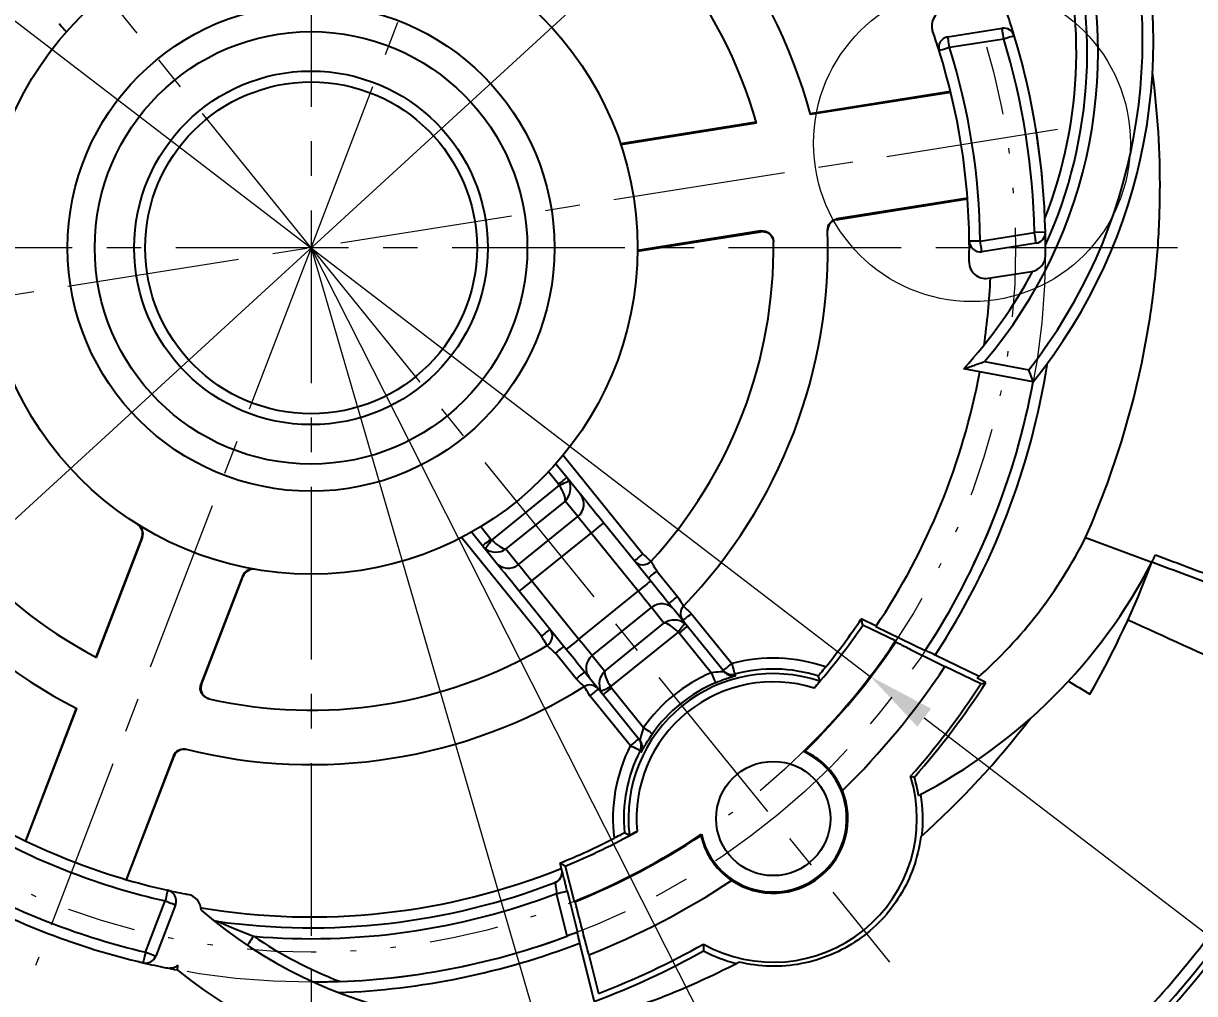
# Model space of a CAD drawing. Header units: millimetres. Extents: x 2517 to 6633, y 792 to 3241.
# Drawn here: x 2731.32 to 2752.84, y 961.41 to 979.24 of the extents above; entities that cross this region are included whole.
import ezdxf

# ---------------------------------------------------------------- set-up
doc = ezdxf.new("R2010")
doc.units = ezdxf.units.MM
doc.linetypes.add('CENTER', pattern=[50.8, 31.75, -6.35, 6.35, -6.35])
doc.linetypes.add('DIVIDE', pattern=[31.75, 12.7, -6.35, 0, -6.35, 0, -6.35])
for name, color, linetype, lineweight in [('中心线', 1, 'CENTER', 9), ('双点划线', 5, 'DIVIDE', 9), ('实线', 7, 'Continuous', 25), ('尺寸标注', 2, 'Continuous', 9)]:
    doc.layers.add(name, color=color, linetype=linetype, lineweight=lineweight)
doc.styles.add('st', font='txt.shx')
doc.dimstyles.new('2st', dxfattribs={"dimscale": 0.5, "dimtxt": 2.5, "dimasz": 2.5, "dimexe": 1.25, "dimexo": 0, "dimtad": 1, "dimtoh": 1, "dimdec": 1, "dimlfac": 0.5, "dimdsep": 46, "dimtxsty": 'st', "dimcen": 0, "dimclrd": 256, "dimclre": 256, "dimclrt": 3, "dimadec": 0, "dimazin": 2, "dimtfac": 1, "dimtdec": 1, "dimtofl": 0, "dimtmove": 0, "dimatfit": 1, "dimfxl": 1, "dimlwd": -1, "dimlwe": -1, "dimarcsym": 0})
doc.dimstyles.new('st', dxfattribs={"dimscale": 0.5, "dimtxt": 2.5, "dimasz": 2.5, "dimexe": 1.25, "dimexo": 0, "dimtad": 1, "dimtoh": 1, "dimdsep": 46, "dimtxsty": 'st', "dimcen": 0, "dimclrd": 256, "dimclre": 256, "dimclrt": 3, "dimadec": 3, "dimazin": 2, "dimtfac": 1, "dimtmove": 0, "dimatfit": 1, "dimfxl": 1, "dimlwd": -1, "dimlwe": -1, "dimarcsym": 0})

# ---------------------------------------------------------------- blocks, each defined once
blk = doc.blocks.new('*D467')
at = {"layer": 'Defpoints', "color": 0, "ltscale": 0.1, "transparency": 16777216}
for p in [(2736.604, 1001.207), (2742.776, 999.872), (2745.695, 998.8), (2736.604, 975.118), (2736.604, 947.894)]:
    blk.add_point(p, dxfattribs=at)
at = {"layer": '尺寸标注', "ltscale": 0.1, "transparency": 16777216}
blk.add_line((2745.695, 998.8), (2745.971, 999.518), dxfattribs=at)
blk.add_arc((2736.604, 975.118), 25.512, 71.8076, 87.1924, dxfattribs=at)
for points in [[(2737.849, 1000.391), (2737.859, 1000.807), (2736.604, 1000.629)], [(2744.639, 999.55), (2744.5, 999.158), (2745.747, 998.935)]]:
    blk.add_solid(points, dxfattribs=at)
at = {"layer": '尺寸标注', "color": 3, "ltscale": 0.1, "transparency": 16777216, "insert": (2741.139, 1001.175), "char_height": 1.25, "attachment_point": 5, "rotation": 350.1286, "style": 'st'}
blk.add_mtext('21°', dxfattribs=at)
blk = doc.blocks.new('*D490')
at = {"layer": 'Defpoints', "color": 0, "ltscale": 0.1, "transparency": 16777216}
for p in [(2727.425, 1001.778), (2745.695, 998.8), (2728.234, 985.454), (2736.604, 975.118), (2736.604, 975.118)]:
    blk.add_point(p, dxfattribs=at)
at = {"layer": '中心线', "ltscale": 0.1, "transparency": 16777216}
for p, q in [((2745.695, 998.8), (2746.933, 1002.024)), ((2728.234, 985.454), (2718.467, 997.516))]:
    blk.add_line(p, q, dxfattribs=at)
blk.add_arc((2736.604, 975.118), 28.196, 71.5403, 126.4597, dxfattribs=at)
for points in [[(2745.603, 1002.059), (2745.462, 1001.667), (2746.709, 1001.441)], [(2719.976, 997.63), (2719.721, 997.96), (2718.86, 997.03)]]:
    blk.add_solid(points, dxfattribs=at)
at = {"layer": '中心线', "color": 3, "ltscale": 0.1, "transparency": 16777216, "insert": (2733.205, 1004.052), "char_height": 1.25, "attachment_point": 5, "rotation": 6.7014, "style": 'st'}
blk.add_mtext('60°', dxfattribs=at)
blk = doc.blocks.new('*D494')
at = {"layer": 'Defpoints', "color": 0, "ltscale": 0.1, "transparency": 16777216}
for p in [(2746.556, 984.24), (2726.653, 965.995)]:
    blk.add_point(p, dxfattribs=at)
at = {"layer": '尺寸标注', "ltscale": 0.1, "transparency": 16777216}
for p, q in [((2747.477, 985.084), (2755.873, 992.78)), ((2755.873, 992.78), (2759.519, 992.78)), ((2726.653, 965.995), (2746.556, 984.24)), ((2725.731, 965.151), (2724.81, 964.306))]:
    blk.add_line(p, q, dxfattribs=at)
for points in [[(2747.337, 985.238), (2747.618, 984.931), (2746.556, 984.24)], [(2725.591, 965.304), (2725.872, 964.997), (2726.653, 965.995)]]:
    blk.add_solid(points, dxfattribs=at)
at = {"layer": '尺寸标注', "color": 3, "ltscale": 0.1, "transparency": 16777216, "insert": (2757.852, 993.718), "char_height": 1.25, "attachment_point": 5, "style": 'st'}
blk.add_mtext('∅27', dxfattribs=at)
blk = doc.blocks.new('*D503')
at = {"layer": 'Defpoints', "color": 0, "ltscale": 0.1, "transparency": 16777216}
for p in [(2736.604, 975.118), (2747.28, 954.07)]:
    blk.add_point(p, dxfattribs=at)
at = {"layer": '尺寸标注', "ltscale": 0.1, "transparency": 16777216}
for p, q in [((2736.604, 975.118), (2747.28, 954.07)), ((2747.846, 952.955), (2749.472, 949.749)), ((2749.472, 949.749), (2754.785, 949.749))]:
    blk.add_line(p, q, dxfattribs=at)
blk.add_solid([(2748.031, 953.05), (2747.66, 952.861), (2747.28, 954.07)], dxfattribs=at)
at = {"layer": '尺寸标注', "color": 3, "ltscale": 0.1, "transparency": 16777216, "insert": (2752.285, 950.686), "char_height": 1.25, "attachment_point": 5, "style": 'st'}
blk.add_mtext('R23.6', dxfattribs=at)
blk = doc.blocks.new('*D504')
at = {"layer": 'Defpoints', "color": 0, "ltscale": 0.1, "transparency": 16777216}
for p in [(2736.604, 975.118), (2742.946, 953.321)]:
    blk.add_point(p, dxfattribs=at)
at = {"layer": '尺寸标注', "ltscale": 0.1, "transparency": 16777216}
for p, q in [((2736.604, 975.118), (2742.946, 953.321)), ((2743.295, 952.121), (2745.064, 946.041)), ((2745.064, 946.041), (2750.377, 946.041))]:
    blk.add_line(p, q, dxfattribs=at)
blk.add_solid([(2743.495, 952.179), (2743.095, 952.063), (2742.946, 953.321)], dxfattribs=at)
at = {"layer": '尺寸标注', "color": 3, "ltscale": 0.1, "transparency": 16777216, "insert": (2747.877, 946.979), "char_height": 1.25, "attachment_point": 5, "style": 'st'}
blk.add_mtext('R22.7', dxfattribs=at)
blk = doc.blocks.new('*D507')
at = {"layer": 'Defpoints', "color": 0, "ltscale": 0.1, "transparency": 16777216}
for p in [(2726.326, 982.995), (2746.883, 967.24)]:
    blk.add_point(p, dxfattribs=at)
at = {"layer": '尺寸标注', "ltscale": 0.1, "transparency": 16777216}
for p, q in [((2725.333, 983.755), (2724.341, 984.515)), ((2726.326, 982.995), (2746.883, 967.24)), ((2747.875, 966.48), (2757.209, 959.327)), ((2757.209, 959.327), (2764.526, 959.327))]:
    blk.add_line(p, q, dxfattribs=at)
for points in [[(2725.46, 983.92), (2725.207, 983.59), (2726.326, 982.995)], [(2748.002, 966.646), (2747.749, 966.315), (2746.883, 967.24)]]:
    blk.add_solid(points, dxfattribs=at)
at = {"layer": '尺寸标注', "color": 3, "ltscale": 0.1, "transparency": 16777216, "insert": (2761.024, 960.675), "char_height": 1.25, "attachment_point": 5, "style": 'st'}
blk.add_mtext('%%c26{}{\\H0.71x;\\C3;\\S+0.03^  0;}', dxfattribs=at)

msp = doc.modelspace()

# ---------------------------------------------------------------- linework, layer by layer
at = {"layer": '中心线', "ltscale": 0.1}
for p, q in [((2736.6044, 1001.2065), (2736.6044, 947.8935)), ((2736.6044, 975.1175), (2745.695, 998.7996)), ((2736.6044, 975.1175), (2728.2344, 985.4536)), ((2750.3236, 977.2904), (2719.1662, 972.3556)), ((2762.6934, 975.1175), (2704.2902, 975.1175)), ((2736.6044, 975.1175), (2731.5391, 961.922)), ((2736.6044, 975.1175), (2747.2358, 961.9888))]:
    msp.add_line(p, q, dxfattribs=at)
msp.add_circle((2736.6044, 975.1175), 13.5, dxfattribs=at)
at = {"layer": '双点划线', "ltscale": 0.1}
msp.add_circle((2736.6044, 975.1175), 12.95, dxfattribs=at)
at = {"layer": '实线'}
for p, q in [((2748.3093, 978.9963), (2749.3069, 979.1543)), ((2749.3382, 978.9568), (2748.3406, 978.7988)), ((2748.3581, 977.9916), (2745.7788, 977.5831)), ((2748.3622, 977.9746), (2745.7834, 977.5661)), ((2744.785, 977.4257), (2742.2912, 977.0307)), ((2744.7897, 977.4088), (2742.2968, 977.0139)), ((2748.6699, 976.0303), (2746.2673, 975.6497)), ((2746.2903, 975.6392), (2748.6709, 976.0162)), ((2744.8723, 975.4288), (2742.6042, 975.0695)), ((2742.604, 975.0553), (2744.8725, 975.4146)), ((2748.9037, 975.2431), (2748.7037, 975.2411)), ((2748.9037, 975.2431), (2749.9013, 975.4011)), ((2750.1013, 975.4054), (2749.9013, 975.4011)), ((2749.9326, 975.2036), (2748.935, 975.0456)), ((2749.0485, 974.5573), (2749.8506, 974.6844)), ((2749.8783, 972.6573), (2748.6001, 972.8943)), ((2748.9838, 973.0266), (2749.7966, 972.8759)), ((2741.1046, 971.1492), (2741.309, 970.8969)), ((2741.2366, 971.304), (2742.7054, 969.4902)), ((2741.1535, 970.771), (2740.9683, 970.9997)), ((2739.9281, 969.7465), (2741.1669, 970.7497)), ((2741.309, 970.8969), (2741.5559, 970.5919)), ((2741.2747, 970.4625), (2740.1867, 969.5814)), ((2741.5059, 970.1769), (2741.2747, 970.4625)), ((2740.4179, 969.2958), (2741.5059, 970.1769)), ((2741.9833, 970.0641), (2742.8489, 968.9952)), ((2739.7547, 969.6382), (2739.5503, 969.8906)), ((2739.7249, 969.9928), (2739.9101, 969.7641)), ((2740.6622, 968.9943), (2741.7502, 969.8753)), ((2742.6157, 968.8065), (2741.7502, 969.8753)), ((2733.4939, 969.7953), (2732.6489, 967.594)), ((2732.6583, 967.589), (2733.503, 969.7896)), ((2740.8403, 967.9798), (2739.3714, 969.7937)), ((2740.0016, 969.3332), (2739.7547, 969.6382)), ((2750.8418, 969.7944), (2752.0595, 969.3391)), ((2740.1867, 969.5814), (2740.4179, 969.2958)), ((2735.344, 969.0829), (2734.5809, 967.095)), ((2734.5914, 967.0926), (2735.3546, 969.081)), ((2740.6622, 968.9943), (2741.5277, 967.9254)), ((2742.9597, 969.1762), (2743.3407, 968.7057)), ((2741.2946, 967.7366), (2740.429, 968.8055)), ((2741.5277, 967.9254), (2742.6157, 968.8065)), ((2741.7719, 967.6238), (2742.8599, 968.5049)), ((2743.0912, 968.2193), (2742.8599, 968.5049)), ((2743.2762, 968.4675), (2743.5232, 968.1625)), ((2743.5945, 968.3923), (2744.338, 967.4741)), ((2742.0032, 967.3383), (2743.0912, 968.2193)), ((2743.5232, 968.1625), (2744.2042, 967.3215)), ((2746.7483, 968.1838), (2746.7186, 968.2954)), ((2746.9908, 968.1626), (2746.7186, 968.2954)), ((2747.3501, 967.8903), (2746.7483, 968.1838)), ((2746.9859, 968.1553), (2747.8926, 967.7131)), ((2743.3497, 968.0542), (2742.1109, 967.051)), ((2743.959, 967.3066), (2743.3678, 968.0366)), ((2747.3546, 967.8735), (2747.3501, 967.8903)), ((2741.4755, 967.1953), (2741.0945, 967.6658)), ((2741.7719, 967.6238), (2742.0032, 967.3383)), ((2748.8837, 967.2394), (2748.0786, 967.6321)), ((2748.9161, 967.1022), (2748.2567, 967.4239)), ((2741.9689, 966.9039), (2741.7219, 967.2088)), ((2742.1243, 967.0297), (2742.7155, 966.2997)), ((2749.0074, 967.1276), (2748.8463, 967.2062)), ((2742.4729, 965.9637), (2741.7293, 966.8819)), ((2742.65, 966.0628), (2741.9689, 966.9039)), ((2732.2883, 966.6546), (2731.3525, 964.2167)), ((2731.362, 964.2121), (2732.2978, 966.6498)), ((2734.0748, 965.7764), (2733.203, 963.5054)), ((2733.2132, 963.5024), (2734.0851, 965.7738)), ((2745.6789, 965.8603), (2745.656, 965.8563)), ((2743.7726, 964.3166), (2743.7812, 964.3382)), ((2741.1746, 963.8059), (2741.199, 963.7079)), ((2741.2775, 963.7536), (2741.1746, 963.8059)), ((2741.2053, 963.6825), (2741.2119, 963.685)), ((2741.2775, 963.7536), (2741.4395, 963.104)), ((2741.3134, 962.4655), (2741.1186, 963.2469)), ((2741.3127, 963.2953), (2741.5017, 962.5371)), ((2733.5624, 962.1701), (2733.9243, 963.1131)), ((2734.1111, 963.0414), (2733.7491, 962.0984)), ((2741.455, 963.0961), (2741.4395, 963.104)), ((2741.5406, 962.3377), (2741.8086, 961.2627)), ((2741.7073, 962.1202), (2741.8848, 961.4084)), ((2734.1442, 961.8436), (2734.1599, 961.9283))]:
    msp.add_line(p, q, dxfattribs=at)
at = {"layer": '实线', "flags": 128}
for points in [[(2749.3382, 978.9568), (2749.3321, 978.9953), (2749.3262, 979.0324), (2749.3208, 979.0666), (2749.3161, 979.0965), (2749.3122, 979.1211), (2749.3093, 979.1393), (2749.3075, 979.1505), (2749.3069, 979.1543)], [(2748.3406, 978.7988), (2748.3345, 978.8373), (2748.3286, 978.8744), (2748.3232, 978.9085), (2748.3184, 978.9385), (2748.3145, 978.963), (2748.3117, 978.9813), (2748.3099, 978.9925), (2748.3093, 978.9963)], [(2749.5297, 979.0145), (2749.526, 979.0134), (2749.5151, 979.0101), (2749.4974, 979.0048), (2749.4736, 978.9976), (2749.4446, 978.9889), (2749.4115, 978.9789), (2749.3755, 978.9681), (2749.3382, 978.9568)], [(2748.3406, 978.7988), (2748.3033, 978.7871), (2748.2675, 978.7759), (2748.2345, 978.7655), (2748.2056, 978.7565), (2748.1819, 978.749), (2748.1643, 978.7435), (2748.1534, 978.7401), (2748.1497, 978.7389)], [(2748.935, 975.0456), (2748.9344, 975.0494), (2748.9326, 975.0606), (2748.9297, 975.0789), (2748.9259, 975.1034), (2748.9211, 975.1334), (2748.9157, 975.1675), (2748.9098, 975.2046), (2748.9037, 975.2431)], [(2749.9326, 975.2036), (2749.932, 975.2074), (2749.9302, 975.2186), (2749.9274, 975.2369), (2749.9235, 975.2614), (2749.9187, 975.2914), (2749.9133, 975.3255), (2749.9074, 975.3626), (2749.9013, 975.4011)], [(2741.1535, 970.771), (2741.1838, 970.7956), (2741.213, 970.8192), (2741.2399, 970.8409), (2741.2634, 970.86), (2741.2828, 970.8757), (2741.2971, 970.8873), (2741.306, 970.8944), (2741.309, 970.8969)], [(2741.1669, 970.7497), (2741.2009, 970.7658), (2741.2336, 970.7813), (2741.264, 970.7957), (2741.2909, 970.8085), (2741.3134, 970.8191), (2741.3307, 970.8273), (2741.3421, 970.8328), (2741.3473, 970.8352)], [(2741.5559, 970.5919), (2741.5794, 970.5629), (2741.614, 970.5202), (2741.6586, 970.4651), (2741.7122, 970.3989), (2741.7732, 970.3236), (2741.8399, 970.2411), (2741.9106, 970.1539), (2741.9833, 970.0641)], [(2741.7502, 969.8753), (2741.7086, 969.9266), (2741.6682, 969.9765), (2741.6301, 970.0236), (2741.5952, 970.0666), (2741.5646, 970.1044), (2741.5391, 970.1359), (2741.5194, 970.1603), (2741.5059, 970.1769)], [(2741.9833, 970.0641), (2741.9788, 970.0605), (2741.9656, 970.0497), (2741.944, 970.0323), (2741.915, 970.0088), (2741.8797, 969.9802), (2741.8394, 969.9476), (2741.7956, 969.9122), (2741.7502, 969.8753)], [(2739.7547, 969.6382), (2739.7577, 969.6406), (2739.7665, 969.6478), (2739.7809, 969.6594), (2739.8002, 969.6751), (2739.8237, 969.6942), (2739.8506, 969.7159), (2739.8798, 969.7395), (2739.9101, 969.7641)], [(2739.9281, 969.7465), (2739.9053, 969.7167), (2739.8834, 969.6879), (2739.863, 969.6612), (2739.8449, 969.6375), (2739.8298, 969.6177), (2739.8182, 969.6025), (2739.8105, 969.5924), (2739.807, 969.5879)], [(2742.55, 969.3643), (2742.553, 969.3667), (2742.5618, 969.3739), (2742.5762, 969.3855), (2742.5955, 969.4012), (2742.6191, 969.4202), (2742.6459, 969.442), (2742.6751, 969.4656), (2742.7054, 969.4902)], [(2742.7054, 969.4902), (2742.7341, 969.4637), (2742.7617, 969.4383), (2742.7871, 969.4148), (2742.8094, 969.3943), (2742.8277, 969.3774), (2742.8412, 969.3649), (2742.8496, 969.3572), (2742.8524, 969.3546)], [(2740.429, 968.8055), (2740.3563, 968.8952), (2740.2857, 968.9825), (2740.2189, 969.0649), (2740.1579, 969.1403), (2740.1043, 969.2064), (2740.0597, 969.2616), (2740.0251, 969.3042), (2740.0016, 969.3332)], [(2740.4179, 969.2958), (2740.4314, 969.2793), (2740.4511, 969.2549), (2740.4766, 969.2234), (2740.5072, 969.1856), (2740.5421, 969.1425), (2740.5802, 969.0954), (2740.6206, 969.0456), (2740.6622, 968.9943)], [(2740.6622, 968.9943), (2740.6167, 968.9574), (2740.5729, 968.922), (2740.5326, 968.8894), (2740.4973, 968.8608), (2740.4683, 968.8373), (2740.4468, 968.8198), (2740.4335, 968.8091), (2740.429, 968.8055)], [(2742.8489, 968.9952), (2742.8444, 968.9916), (2742.8311, 968.9809), (2742.8096, 968.9634), (2742.7806, 968.9399), (2742.7452, 968.9113), (2742.7049, 968.8787), (2742.6612, 968.8433), (2742.6157, 968.8065)], [(2742.8043, 969.0503), (2742.8073, 969.0527), (2742.8161, 969.0599), (2742.8305, 969.0715), (2742.8498, 969.0872), (2742.8733, 969.1062), (2742.9002, 969.128), (2742.9294, 969.1516), (2742.9597, 969.1762)], [(2742.8489, 968.9952), (2742.9215, 968.9055), (2742.9922, 968.8182), (2743.059, 968.7358), (2743.12, 968.6605), (2743.1735, 968.5943), (2743.2182, 968.5391), (2743.2527, 968.4965), (2743.2762, 968.4675)], [(2742.8599, 968.5049), (2742.8465, 968.5214), (2742.8268, 968.5458), (2742.8012, 968.5773), (2742.7706, 968.6151), (2742.7358, 968.6582), (2742.6976, 968.7053), (2742.6572, 968.7552), (2742.6157, 968.8065)], [(2743.1853, 968.5798), (2743.1883, 968.5822), (2743.1971, 968.5894), (2743.2115, 968.601), (2743.2308, 968.6167), (2743.2543, 968.6357), (2743.2812, 968.6575), (2743.3104, 968.6811), (2743.3407, 968.7057)], [(2743.439, 968.2664), (2743.442, 968.2689), (2743.4509, 968.276), (2743.4652, 968.2877), (2743.4846, 968.3033), (2743.5081, 968.3224), (2743.535, 968.3441), (2743.5641, 968.3678), (2743.5945, 968.3923)], [(2743.4503, 968.531), (2743.4531, 968.5283), (2743.4613, 968.5204), (2743.4746, 968.5076), (2743.4925, 968.4904), (2743.5144, 968.4693), (2743.5393, 968.4454), (2743.5663, 968.4194), (2743.5945, 968.3923)], [(2740.9957, 968.1057), (2740.9927, 968.1032), (2740.9839, 968.0961), (2740.9695, 968.0845), (2740.9502, 968.0688), (2740.9266, 968.0497), (2740.8998, 968.028), (2740.8706, 968.0044), (2740.8403, 967.9798)], [(2743.3497, 968.0542), (2743.3725, 968.084), (2743.3945, 968.1128), (2743.4149, 968.1396), (2743.433, 968.1632), (2743.4481, 968.183), (2743.4597, 968.1982), (2743.4674, 968.2083), (2743.4709, 968.2129)], [(2743.5232, 968.1625), (2743.5202, 968.1601), (2743.5114, 968.1529), (2743.497, 968.1413), (2743.4777, 968.1256), (2743.4541, 968.1066), (2743.4272, 968.0848), (2743.3981, 968.0612), (2743.3678, 968.0366)], [(2740.9423, 967.8078), (2740.9404, 967.8111), (2740.9346, 967.8209), (2740.9251, 967.8368), (2740.9124, 967.8582), (2740.897, 967.8842), (2740.8793, 967.914), (2740.8602, 967.9462), (2740.8403, 967.9798)], [(2741.5277, 967.9254), (2741.4822, 967.8886), (2741.4385, 967.8532), (2741.3982, 967.8205), (2741.3628, 967.7919), (2741.3339, 967.7684), (2741.3123, 967.751), (2741.299, 967.7402), (2741.2946, 967.7366)], [(2741.5277, 967.9254), (2741.5692, 967.8741), (2741.6096, 967.8242), (2741.6478, 967.7771), (2741.6826, 967.7341), (2741.7132, 967.6963), (2741.7388, 967.6648), (2741.7585, 967.6404), (2741.7719, 967.6238)], [(2741.25, 967.7917), (2741.247, 967.7892), (2741.2381, 967.7821), (2741.2238, 967.7705), (2741.2045, 967.7548), (2741.1809, 967.7357), (2741.154, 967.714), (2741.1249, 967.6904), (2741.0945, 967.6658)], [(2741.7219, 967.2088), (2741.6985, 967.2378), (2741.6639, 967.2805), (2741.6192, 967.3357), (2741.5657, 967.4018), (2741.5047, 967.4771), (2741.4379, 967.5596), (2741.3672, 967.6469), (2741.2946, 967.7366)], [(2744.1826, 967.3482), (2744.1856, 967.3507), (2744.1944, 967.3578), (2744.2088, 967.3694), (2744.2281, 967.3851), (2744.2517, 967.4042), (2744.2785, 967.4259), (2744.3077, 967.4495), (2744.338, 967.4741)], [(2744.338, 967.4741), (2744.348, 967.4366), (2744.3577, 967.4006), (2744.3666, 967.3673), (2744.3744, 967.3381), (2744.3808, 967.314), (2744.3856, 967.2961), (2744.3886, 967.2849), (2744.3897, 967.2809)], [(2741.631, 967.3212), (2741.628, 967.3188), (2741.6191, 967.3116), (2741.6048, 967.3), (2741.5855, 967.2843), (2741.5619, 967.2652), (2741.535, 967.2435), (2741.5059, 967.2199), (2741.4755, 967.1953)], [(2743.959, 967.3066), (2743.9742, 967.2709), (2743.9888, 967.2365), (2744.0023, 967.2049), (2744.0141, 967.177), (2744.0239, 967.1541), (2744.0311, 967.137), (2744.0357, 967.1264), (2744.0373, 967.1226)], [(2744.3897, 967.2809), (2744.392, 967.2779), (2744.4012, 967.2659), (2744.4105, 967.2539)], [(2745.9557, 967.149), (2745.9412, 967.201), (2745.9281, 967.2467)], [(2741.7293, 966.8819), (2741.7087, 966.9151), (2741.6889, 966.9469), (2741.6706, 966.9763), (2741.6546, 967.002), (2741.6414, 967.0231), (2741.6317, 967.0388), (2741.6257, 967.0485), (2741.6236, 967.0517)], [(2741.9305, 966.9655), (2741.9357, 966.968), (2741.9472, 966.9734), (2741.9645, 966.9816), (2741.987, 966.9923), (2742.0139, 967.005), (2742.0442, 967.0194), (2742.077, 967.0349), (2742.1109, 967.051)], [(2742.1243, 967.0297), (2742.094, 967.0052), (2742.0649, 966.9816), (2742.038, 966.9598), (2742.0144, 966.9407), (2741.9951, 966.9251), (2741.9807, 966.9134), (2741.9719, 966.9063), (2741.9689, 966.9039)], [(2748.9161, 967.1022), (2748.9478, 967.111), (2749.0074, 967.1276)], [(2741.8847, 967.0078), (2741.8818, 967.0054), (2741.8729, 966.9982), (2741.8585, 966.9866), (2741.8392, 966.9709), (2741.8157, 966.9519), (2741.7888, 966.9301), (2741.7596, 966.9065), (2741.7293, 966.8819)], [(2742.7155, 966.2997), (2742.7473, 966.2774), (2742.7778, 966.2559), (2742.806, 966.2362), (2742.8308, 966.2188), (2742.8511, 966.2045), (2742.8664, 966.1938), (2742.8758, 966.1872), (2742.8792, 966.1848)], [(2742.6283, 966.0896), (2742.6253, 966.0872), (2742.6165, 966.08), (2742.6021, 966.0684), (2742.5828, 966.0527), (2742.5592, 966.0337), (2742.5323, 966.0119), (2742.5032, 965.9883), (2742.4729, 965.9637)], [(2742.6511, 965.873), (2742.6474, 965.8749), (2742.6371, 965.8801), (2742.6205, 965.8886), (2742.5983, 965.8998), (2742.5714, 965.9136), (2742.5407, 965.9292), (2742.5074, 965.9461), (2742.4729, 965.9637)], [(2742.6732, 965.8471), (2742.6707, 965.85), (2742.6609, 965.8615), (2742.6511, 965.873)], [(2747.6244, 965.4025), (2747.6488, 965.3972), (2747.6946, 965.3872)], [(2742.4545, 964.3138), (2742.4067, 964.3388), (2742.3647, 964.3611)], [(2733.9679, 963.3082), (2733.9671, 963.3045), (2733.9646, 963.2934), (2733.9606, 963.2754), (2733.9552, 963.2511), (2733.9486, 963.2215), (2733.941, 963.1877), (2733.9328, 963.1511), (2733.9243, 963.1131)], [(2741.1186, 963.2469), (2741.1563, 963.2563), (2741.1925, 963.2653), (2741.2259, 963.2737), (2741.2552, 963.281), (2741.2794, 963.287), (2741.2974, 963.2915), (2741.3086, 963.2943), (2741.3127, 963.2953)], [(2733.9243, 963.1131), (2733.9608, 963.0991), (2733.9958, 963.0856), (2734.0281, 963.0732), (2734.0564, 963.0624), (2734.0796, 963.0535), (2734.0968, 963.0468), (2734.1075, 963.0428), (2734.1111, 963.0414)], [(2735.5436, 962.4619), (2735.5219, 962.4294), (2735.5011, 962.3982), (2735.4819, 962.3695), (2735.4651, 962.3443), (2735.4513, 962.3236), (2735.4411, 962.3082), (2735.4347, 962.2987), (2735.4326, 962.2955)], [(2733.5624, 962.1701), (2733.5534, 962.1321), (2733.5449, 962.0956), (2733.537, 962.0619), (2733.53, 962.0324), (2733.5243, 962.0082), (2733.5201, 961.9902), (2733.5175, 961.9791), (2733.5166, 961.9754)], [(2733.5624, 962.1701), (2733.5988, 962.1561), (2733.6338, 962.1427), (2733.6661, 962.1303), (2733.6944, 962.1194), (2733.7176, 962.1105), (2733.7349, 962.1039), (2733.7455, 962.0998), (2733.7491, 962.0984)]]:
    msp.add_lwpolyline(points, dxfattribs=at)
at = {"layer": '实线'}
for centre, radius in [((2736.6044, 975.1175), 6), ((2736.6044, 975.1175), 4.475), ((2736.6044, 975.1175), 3.975), ((2736.6044, 975.1175), 3.25), ((2736.6044, 975.1175), 3.05), ((2745.1002, 964.6261), 1.05)]:
    msp.add_circle(centre, radius, dxfattribs=at)
for centre, radius, start, end in [((2736.6044, 975.1175), 21.1, 71.98834, 66.01166), ((2736.6044, 975.1175), 21, 71.98834, 66.01166), ((2736.6044, 975.1175), 9.5, 14.93648, 62.95767), ((2736.6044, 975.1175), 8.5, 15.63786, 62.24367), ((2742.0892, 978.9287), 10, 321.16078, 17.64538), ((2742.0892, 978.9287), 9.8, 321.85641, 17.5048), ((2742.2717, 978.7176), 8.8, 319.7059, 18.46147), ((2742.2717, 978.7176), 8.4, 338.62042, 18.28749), ((2742.2717, 978.7176), 8.6, 335.6115, 18.32049), ((2748.3132, 979.1995), 0.3, 99, 199.21948), ((2736.6044, 975.1175), 13.5, 16.77819, 18.59407), ((2736.6044, 975.1175), 12.1, 17.41497, 19.21948), ((2749.3382, 978.9568), 0.2, 16.77819, 99), ((2748.3406, 978.7988), 0.2, 99, 197.41497), ((2736.6044, 975.1175), 13.3, 1.22181, 16.77819), ((2736.6044, 975.1175), 13.5, 1.22181, 16.77819), ((2736.6044, 975.1175), 12.1, 0.58503, 17.41497), ((2736.6044, 975.1175), 12.3, 0.58503, 17.41497), ((2736.5731, 975.315), 9.7, 1.89397, 1.97731), ((2736.6044, 975.1175), 9.5, 316.10634, 1.97659), ((2736.5731, 975.315), 8.3, 0.68735, 0.78518), ((2736.6044, 975.1175), 8.5, 317.31286, 0.78433), ((2736.6044, 975.1175), 12.1, 358.78052, 0.58503), ((2748.9037, 975.2431), 0.2, 180.58503, 279), ((2749.9013, 975.4011), 0.2, 279, 1.22181), ((2736.6044, 975.1175), 13.5, 359.40593, 1.22181), ((2749.0016, 974.8536), 0.3, 178.78052, 279), ((2749.8037, 974.9807), 0.3, 279, 359.40593), ((2742.2717, 978.7176), 8.6, 317.37989, 332.05845), ((2736.6044, 975.1175), 12.5, 351.78509, 357.46304), ((2736.6044, 975.1175), 12.5, 326.15283, 349.5), ((2736.6044, 975.1175), 13.7, 326.88073, 351.09056), ((2736.6044, 975.1175), 13.5, 326.73737, 349.5), ((2736.6044, 975.1175), 9.5, 196.10634, 243.04235), ((2736.6044, 975.1175), 8.5, 197.31286, 242.33845), ((2741.3234, 970.4094), 0.2956, 308.14498, 38.11855), ((2733.3072, 969.867), 0.2, 338.99277, 57.86922), ((2733.3163, 969.8612), 0.2, 338.99292, 57.96893), ((2736.7911, 975.0459), 6.2, 237.87266, 237.97243), ((2743.1574, 973.6558), 8.6, 311.41393, 333.32049), ((2735.5307, 969.0112), 0.2, 80.03082, 159.00731), ((2740.2285, 969.5228), 0.2956, 219.88133, 309.85505), ((2742.7054, 969.4902), 0.2, 219, 317.31286), ((2743.1777, 973.9341), 10, 297.33977, 332.64538), ((2736.6044, 975.1175), 16.5, 330.19016, 339.5), ((2736.4177, 975.1892), 6.2, 260.02757, 260.12734), ((2743.0494, 968.2779), 0.2956, 39.88157, 129.85494), ((2743.5945, 968.3923), 0.2, 136.10634, 219), ((2740.8403, 967.9798), 0.2, 300.68714, 39), ((2736.6044, 975.1175), 12.2873, 318.80875, 325.6461), ((2736.6044, 975.1175), 12.2, 320.83497, 326), ((2736.6044, 975.1175), 12.95, 314.34441, 326.07644), ((2736.6044, 975.1175), 8.5, 257.21567, 300.68714), ((2736.6044, 975.1175), 12.9632, 314.42896, 326.02578), ((2741.9545, 967.3913), 0.2956, 128.14492, 218.11859), ((2745.1002, 964.6261), 2.9483, 70.93132, 104.98226), ((2745.1002, 964.6261), 2.664, 71.26858, 186.73142), ((2745.1002, 964.6261), 2.9134, 113.06197, 144.93803), ((2744.338, 967.4741), 0.2, 219.0009, 284.98462), ((2744.3597, 967.4474), 0.2, 219.00171, 241.39682), ((2744.3597, 967.4473), 0.2, 241.39819, 284.71036), ((2745.1002, 964.6261), 2.7483, 72.46781, 104.98226), ((2736.6044, 975.1175), 13.9631, 314.39068, 326.56438), ((2736.6044, 975.1175), 9.5, 256.02341, 301.89366), ((2734.7781, 967.0209), 0.2, 158.99776, 257.28332), ((2736.4177, 975.1892), 8.3, 257.21482, 257.28872), ((2741.7293, 966.8819), 0.2, 39, 121.89366), ((2745.1002, 964.6261), 2.514, 72.63017, 185.36983), ((2745.1002, 964.6261), 2.7134, 113.06197, 144.93803), ((2736.6044, 975.1175), 14.6909, 318.60122, 326.93467), ((2736.6044, 975.1175), 14.7537, 318.73692, 327.21071), ((2745.1002, 964.6261), 2.9483, 153.01774, 187.06868), ((2742.4729, 965.9637), 0.2, 333.01515, 38.99937), ((2742.4945, 965.937), 0.2, 358.95417, 39.00031), ((2736.4177, 975.1892), 9.7, 256.02269, 256.08574), ((2734.2718, 965.7022), 0.2, 76.08988, 159.00584), ((2745.1002, 964.6261), 2.7483, 153.01774, 185.53219), ((2742.4945, 965.937), 0.2, 333.29171, 358.95339), ((2745.1002, 964.6261), 1.35, 192.31351, 65.68649), ((2745.1002, 964.6261), 2.6409, 240.90239, 17.09761), ((2745.1002, 964.6261), 2.7037, 9.04435, 16.35), ((2745.1002, 964.6261), 1.3718, 236.01278, 21.98722), ((2745.1002, 964.6261), 2.75, 353.35713, 9.36528), ((2736.6044, 975.1175), 12.1, 240.58503, 257.41497), ((2736.6044, 975.1175), 12.3, 240.58503, 257.41497), ((2736.6044, 975.1175), 12.2, 292, 297.16503), ((2736.6044, 975.1175), 12.2873, 292.3539, 299.19125), ((2736.6044, 975.1175), 12.95, 291.92356, 303.65559), ((2736.6044, 975.1175), 12.9632, 291.97422, 303.57104), ((2736.6044, 975.1175), 12.3, 260.53172, 291.93454), ((2741.0178, 963.6366), 0.2, 329.57958, 14.00116), ((2736.6044, 975.1175), 13.3, 241.22181, 256.77819), ((2736.6044, 975.1175), 12.5, 262.04029, 291.02766), ((2741.0178, 963.6366), 0.2, 291.02772, 329.57996), ((2736.6044, 975.1175), 13.9631, 291.43562, 303.60932), ((2736.6044, 975.1175), 13.5, 241.22181, 256.77819), ((2733.9243, 963.1131), 0.2, 339, 77.41497), ((2736.6044, 975.1175), 12.1, 257.41497, 259.21948), ((2734.285, 962.9364), 0.3, 0.71421, 79.21948), ((2736.6044, 975.1175), 12.7, 265.20873, 290.82111), ((2740.2044, 969.4502), 8.6, 229.19934, 288.32049), ((2734.9011, 962.936), 0.2, 230.85016, 262.04029), ((2740.2044, 969.4502), 8.4, 236.29862, 248.62042), ((2736.6044, 975.1175), 13.7, 272.10878, 291.11927), ((2736.6044, 975.1175), 13.5, 272.28354, 290.41514), ((2736.6044, 975.1175), 14.6909, 291.06533, 299.39878), ((2757.4151, 962.3546), 13.5992, 180.15248, 180.6773), ((2733.5624, 962.1701), 0.2, 256.77819, 339), ((2736.6044, 975.1175), 14.8, 290.58769, 299.16511), ((2745.1002, 964.6261), 2.75, 242.18095, 255.66922), ((2736.6044, 975.1175), 13.5, 256.77819, 258.59407), ((2733.994, 962.1782), 0.3, 258.59407, 303.58116), ((2736.6044, 975.1175), 13.5, 258.59407, 259.5), ((2740.4156, 969.6327), 10, 231.16078, 287.64538)]:
    msp.add_arc(centre, radius, start, end, dxfattribs=at)
for centre, major_axis, ratio, start_param, end_param in [((2741.0758, 970.7081), (0.0649, -0.0801), 0.9701425, 1.3258177, 1.5707963), ((2741.0915, 970.6886), (-0.1677, 0.2501), 0.3210395, 3.4155244, 4.7413421), ((2741.0915, 970.6886), (0.0797, 0.2982), 0.9162457, 4.1243864, 5.450204), ((2741.0758, 970.7081), (0.2331, 0.1888), 0.9903538, 6.0382066, 6.2831853), ((2739.9878, 969.827), (0.2331, 0.1888), 0.9903538, 3.1415927, 3.3865713), ((2739.9878, 969.827), (-0.0649, 0.0801), 0.9701425, 1.5707963, 1.815775), ((2740.0035, 969.8076), (-0.2097, 0.216), 0.3210395, 1.5418432, 2.8676609), ((2740.0035, 969.8076), (0.3083, 0.0159), 0.9162457, 3.9745739, 5.3003916), ((2743.2743, 967.9931), (0.3083, 0.0159), 0.9162457, 0.8329813, 2.1587989), ((2743.2743, 967.9931), (-0.2097, 0.216), 0.3210395, 4.6834359, 6.0092535), ((2743.2901, 967.9737), (0.2331, 0.1888), 0.9903538, 0, 0.2449787), ((2743.2901, 967.9737), (0.0649, -0.0801), 0.9701425, 1.5707963, 1.815775), ((2742.1863, 967.1121), (0.0797, 0.2982), 0.9162457, 0.9827937, 2.3086114), ((2742.1863, 967.1121), (-0.1677, 0.2501), 0.3210395, 0.2739318, 1.5997494), ((2742.2021, 967.0927), (-0.0649, 0.0801), 0.9701425, 1.3258177, 1.5707963), ((2742.2021, 967.0927), (0.2331, 0.1888), 0.9903538, 2.896614, 3.1415927)]:
    msp.add_ellipse(centre, major_axis=major_axis, ratio=ratio, start_param=start_param, end_param=end_param, dxfattribs=at)
for points, knots in [([(2731.9765, 979.2434), (2732.01, 979.2021), (2732.043, 979.1619), (2732.0912, 979.1045), (2732.1058, 979.0878), (2732.1065, 979.0885)], [0, 0, 0, 0, 0.5, 0.5, 1, 1, 1, 1]), ([(2750.8418, 969.7944), (2751.418, 971.0947), (2751.8273, 972.4889), (2752.0935, 974.3035), (2752.1345, 974.671), (2752.1908, 975.4065), (2752.2061, 975.7746), (2752.2139, 976.878), (2752.1682, 977.6126), (2752.072, 978.3414)], [0, 0, 0, 0, 0.5, 0.5, 0.625, 0.625, 0.75, 0.75, 1, 1, 1, 1]), ([(2746.0987, 975.4452), (2746.097, 975.4938), (2746.1138, 975.5424), (2746.1748, 975.6164), (2746.2193, 975.6421), (2746.2673, 975.6497)], [0, 0, 0, 0, 0.5, 0.5, 1, 1, 1, 1]), ([(2744.8723, 975.4288), (2744.9293, 975.4378), (2744.989, 975.4208), (2745.076, 975.3474), (2745.1028, 975.2916), (2745.1036, 975.2339)], [0, 0, 0, 0, 0.5, 0.5, 1, 1, 1, 1]), ([(2746.2678, 975.6356), (2746.2088, 975.6264), (2746.1632, 975.5927), (2746.1091, 975.5182), (2746.0977, 975.476), (2746.0991, 975.4349)], [0, 0, 0, 0, 0.5, 0.5, 1, 1, 1, 1]), ([(2744.899, 975.417), (2744.9634, 975.4186), (2745.02, 975.3883), (2745.0877, 975.3128), (2745.1032, 975.2677), (2745.1037, 975.223)], [0, 0, 0, 0, 0.5, 0.5, 1, 1, 1, 1]), ([(2748.6001, 972.8943), (2748.6001, 972.8943), (2748.6261, 972.9029), (2748.6862, 972.9232), (2748.7215, 972.9351), (2748.8301, 972.9724), (2748.9067, 972.9991), (2748.9838, 973.0266)], [0, 0, 0, 0, 0.25, 0.25, 0.5, 0.5, 1, 1, 1, 1]), ([(2749.8783, 972.6573), (2749.8783, 972.6573), (2749.8678, 972.6857), (2749.8367, 972.7692), (2749.8165, 972.823), (2749.7966, 972.8759)], [0, 0, 0, 0, 0.5, 0.5, 1, 1, 1, 1]), ([(2752.1274, 969.473), (2752.5482, 969.3146), (2752.9689, 969.1563), (2753.3897, 968.998), (2754.3049, 968.6538), (2755.2202, 968.3098), (2756.1355, 967.9658)], [0, 0, 0, 0, 0.0013486886, 0.0013486886, 0.0013486886, 0.0042820691, 0.0042820691, 0.0042820691, 0.0042820691]), ([(2735.579, 969.2058), (2735.5226, 969.2156), (2735.4713, 969.2003), (2735.3962, 969.1521), (2735.3698, 969.1184), (2735.3546, 969.081)], [0, 0, 0, 0, 0.5, 0.5, 1, 1, 1, 1]), ([(2742.8524, 969.3546), (2742.8524, 969.3546), (2742.8645, 969.3341), (2742.9042, 969.2677), (2742.9317, 969.2222), (2742.9597, 969.1762)], [0, 0, 0, 0, 0.5, 0.5, 1, 1, 1, 1]), ([(2756.0862, 967.8336), (2755.1704, 968.176), (2754.2546, 968.5184), (2753.3387, 968.8608), (2752.9123, 969.0202), (2752.4859, 969.1797), (2752.0595, 969.3391)], [0, 0, 0, 0, 0.0029332693, 0.0029332693, 0.0029332693, 0.0042990612, 0.0042990612, 0.0042990612, 0.0042990612]), ([(2743.3407, 968.7057), (2743.369, 968.6601), (2743.397, 968.6154), (2743.4379, 968.5505), (2743.4503, 968.531), (2743.4503, 968.531)], [0, 0, 0, 0, 0.5, 0.5, 1, 1, 1, 1]), ([(2755.5307, 966.4923), (2754.9092, 966.7755), (2754.2877, 967.0588), (2753.6662, 967.342), (2752.9837, 967.653), (2752.3012, 967.9641), (2751.6187, 968.2751)], [0.0002009624, 0.0002009624, 0.0002009624, 0.0002009624, 0.0022498948, 0.0022498948, 0.0022498948, 0.0045000334, 0.0045000334, 0.0045000334, 0.0045000334]), ([(2741.0945, 967.6658), (2741.0554, 967.7028), (2741.0167, 967.7389), (2740.9598, 967.7917), (2740.9423, 967.8078), (2740.9423, 967.8078)], [0, 0, 0, 0, 0.5, 0.5, 1, 1, 1, 1]), ([(2747.3546, 967.8735), (2747.355, 967.872), (2747.3789, 967.8591), (2747.4702, 967.8122), (2747.5376, 967.7783), (2747.7873, 967.6538), (2748.0197, 967.5394), (2748.2567, 967.4239)], [0, 0, 0, 0, 0.25, 0.25, 0.5, 0.5, 1, 1, 1, 1]), ([(2748.0786, 967.6321), (2748.0309, 967.6553), (2747.9842, 967.6779), (2747.9168, 967.71), (2747.8967, 967.7194), (2747.8965, 967.719)], [0, 0, 0, 0, 0.5, 0.5, 1, 1, 1, 1]), ([(2744.2042, 967.3215), (2744.205, 967.3206), (2744.1688, 967.3222), (2744.075, 967.3201), (2744.0169, 967.316), (2743.959, 967.3066)], [0, 0, 0, 0, 0.5, 0.5, 1, 1, 1, 1]), ([(2744.3416, 967.2327), (2744.3609, 967.2385), (2744.4014, 967.2506), (2744.4073, 967.2528), (2744.4105, 967.2539)], [0, 0, 0, 0, 0.4767698, 1, 1, 1, 1]), ([(2746.0634, 967.4125), (2746.029, 967.3704), (2745.9952, 967.3292), (2745.944, 967.2669), (2745.9279, 967.2472), (2745.9281, 967.2467)], [0, 0, 0, 0, 0.5, 0.5, 1, 1, 1, 1]), ([(2734.7235, 966.8282), (2734.6672, 966.841), (2734.6181, 966.8789), (2734.5644, 966.9793), (2734.5602, 967.0411), (2734.5809, 967.095)], [0, 0, 0, 0, 0.5, 0.5, 1, 1, 1, 1]), ([(2741.6236, 967.0517), (2741.6236, 967.0517), (2741.6071, 967.068), (2741.5522, 967.1214), (2741.5142, 967.1582), (2741.4755, 967.1953)], [0, 0, 0, 0, 0.5, 0.5, 1, 1, 1, 1]), ([(2744.0373, 967.1226), (2744.0721, 967.1369), (2744.1483, 967.1683), (2744.2521, 967.2048), (2744.3208, 967.2265), (2744.3402, 967.2324), (2744.3416, 967.2327)], [0, 0, 0, 0, 0.2938925, 0.6440823, 0.9757203, 1, 1, 1, 1]), ([(2745.9557, 967.149), (2745.9557, 967.1488), (2745.954, 967.1465), (2745.9506, 967.1423), (2745.9472, 967.1382), (2745.9421, 967.132), (2745.9357, 967.1244), (2745.9292, 967.1166), (2745.9212, 967.1071), (2745.9123, 967.0968), (2745.9029, 967.0857), (2745.8923, 967.0734), (2745.8814, 967.0607), (2745.8715, 967.0492), (2745.8611, 967.0373), (2745.8507, 967.0254)], [0, 0, 0, 0, 0.00004759373, 0.00004759373, 0.00004759373, 0.00009510557, 0.00009510557, 0.00009510557, 0.00014386629, 0.00014386629, 0.00014386629, 0.00019591639, 0.00019591639, 0.00019591639, 0.00024289214, 0.00024289214, 0.00024289214, 0.00024289214]), ([(2745.3581, 956.2496), (2746.4705, 956.7657), (2747.5439, 957.3835), (2749.0696, 958.4556), (2749.5637, 958.8371), (2750.5094, 959.6372), (2750.9628, 960.057), (2752.2633, 961.373), (2753.0508, 962.3254), (2754.1032, 963.8591), (2754.4323, 964.388), (2754.8866, 965.1964), (2755.0317, 965.4688), (2755.24, 965.8814), (2755.3079, 966.0197), (2755.4072, 966.2278), (2755.4399, 966.2973), (2755.4803, 966.3844), (2755.4886, 966.4022), (2755.5031, 966.4336), (2755.5094, 966.4474), (2755.5247, 966.4807), (2755.5303, 966.4925), (2755.5307, 966.4923)], [0, 0, 0, 0, 0.25, 0.25, 0.375, 0.375, 0.5, 0.5, 0.75, 0.75, 0.875, 0.875, 0.9375, 0.9375, 0.96875, 0.96875, 0.984375, 0.984375, 0.9882813, 0.9882813, 0.9921875, 0.9921875, 1, 1, 1, 1]), ([(2742.7155, 966.2997), (2742.6942, 966.245), (2742.6783, 966.1894), (2742.6566, 966.0976), (2742.6507, 966.062), (2742.65, 966.0628)], [0, 0, 0, 0, 0.5, 0.5, 1, 1, 1, 1]), ([(2742.6973, 965.8903), (2742.6975, 965.8907), (2742.7052, 965.9048), (2742.7403, 965.9682), (2742.8011, 966.0698), (2742.8533, 966.1467), (2742.8792, 966.1848)], [0, 0, 0, 0, 0.0105881, 0.3477199, 0.6762923, 1, 1, 1, 1]), ([(2734.0748, 965.7764), (2734.0922, 965.8218), (2734.1265, 965.86), (2734.212, 965.9044), (2734.2627, 965.9105), (2734.3099, 965.8988)], [0, 0, 0, 0, 0.5, 0.5, 1, 1, 1, 1]), ([(2742.6732, 965.8471), (2742.6737, 965.8477), (2742.6753, 965.8498), (2742.6885, 965.874), (2742.6973, 965.8903)], [0, 0, 0, 0, 0.3279313, 1, 1, 1, 1]), ([(2746.3722, 965.1397), (2746.3474, 965.2013), (2746.3184, 965.2599), (2746.2533, 965.3715), (2746.2167, 965.4247), (2746.1034, 965.568), (2746.0206, 965.6453), (2745.8711, 965.7607), (2745.8043, 965.7997), (2745.7086, 965.8497), (2745.6809, 965.8606), (2745.6789, 965.8603)], [0, 0, 0, 0, 0.125, 0.125, 0.25, 0.25, 0.5, 0.5, 0.75, 0.75, 1, 1, 1, 1]), ([(2742.3647, 964.3611), (2742.3642, 964.3614), (2742.3415, 964.3497), (2742.2704, 964.3128), (2742.2227, 964.2881), (2742.1743, 964.2632)], [0, 0, 0, 0, 0.5, 0.5, 1, 1, 1, 1]), ([(2742.5972, 964.3908), (2742.5614, 964.3708), (2742.526, 964.3514), (2742.4719, 964.3224), (2742.4549, 964.3136), (2742.4545, 964.3138)], [0, 0, 0, 0, 0.5, 0.5, 1, 1, 1, 1]), ([(2743.7726, 964.3166), (2743.7719, 964.3147), (2743.7769, 964.285), (2743.8058, 964.1813), (2743.8303, 964.1075), (2743.9115, 963.9383), (2743.9701, 963.8409), (2744.125, 963.6539), (2744.2229, 963.563), (2744.3333, 963.4886)], [0, 0, 0, 0, 0.25, 0.25, 0.5, 0.5, 0.75, 0.75, 1, 1, 1, 1]), ([(2747.8112, 964.2895), (2747.7864, 964.0956), (2747.7414, 963.9076), (2747.6124, 963.5434), (2747.5289, 963.3693), (2747.3304, 963.0464), (2747.2141, 962.8951), (2746.9524, 962.6199), (2746.8093, 962.4979), (2746.5001, 962.2849), (2746.332, 962.1931), (2745.9834, 962.0478), (2745.8029, 961.9936), (2745.43, 961.9231), (2745.236, 961.9071), (2744.8523, 961.9166), (2744.661, 961.9414), (2744.4702, 961.9876)], [0, 0, 0, 0, 0.125, 0.125, 0.25, 0.25, 0.375, 0.375, 0.5, 0.5, 0.625, 0.625, 0.75, 0.75, 0.875, 0.875, 1, 1, 1, 1]), ([(2741.2053, 963.6825), (2741.2199, 963.6246), (2741.2065, 963.5696), (2741.1585, 963.4904), (2741.1236, 963.463), (2741.0846, 963.448)], [0, 0, 0, 0, 0.5, 0.5, 1, 1, 1, 1]), ([(2741.2339, 963.6054), (2741.228, 963.6279), (2741.2157, 963.6745), (2741.2132, 963.6814), (2741.2119, 963.685)], [0, 0, 0, 0, 0.4829072, 1, 1, 1, 1]), ([(2741.3127, 963.2953), (2741.3052, 963.3253), (2741.2867, 963.3991), (2741.2596, 963.5058), (2741.2401, 963.5821), (2741.2343, 963.604), (2741.2339, 963.6054)], [0, 0, 0, 0, 0.2494368, 0.6140342, 0.9761578, 1, 1, 1, 1]), ([(2741.0896, 963.4499), (2741.0905, 963.4503), (2741.0941, 963.4277), (2741.1048, 963.3523), (2741.1117, 963.3), (2741.1186, 963.2469)], [0, 0, 0, 0, 0.5, 0.5, 1, 1, 1, 1]), ([(2741.7073, 962.1202), (2741.6754, 962.2482), (2741.6439, 962.3736), (2741.5844, 962.6088), (2741.5568, 962.7166), (2741.4869, 962.9871), (2741.4578, 963.0947), (2741.455, 963.0961)], [0, 0, 0, 0, 0.25, 0.25, 0.5, 0.5, 1, 1, 1, 1]), ([(2735.5436, 962.4619), (2735.4205, 962.5073), (2735.2986, 962.5551), (2735.1194, 962.6295), (2735.0603, 962.6548), (2734.976, 962.6918), (2734.9483, 962.7041), (2734.8987, 962.7264), (2734.8734, 962.738), (2734.8734, 962.738)], [0, 0, 0, 0, 0.5, 0.5, 0.75, 0.75, 0.875, 0.875, 1, 1, 1, 1]), ([(2741.5017, 962.5371), (2741.5012, 962.537), (2741.4806, 962.5289), (2741.4112, 962.5022), (2741.3628, 962.4839), (2741.3134, 962.4655)], [0, 0, 0, 0, 0.5, 0.5, 1, 1, 1, 1]), ([(2741.4935, 962.534), (2741.4931, 962.5338), (2741.498, 962.5122), (2741.5154, 962.4398), (2741.5278, 962.3892), (2741.5406, 962.3377)], [0, 0, 0, 0, 0.5, 0.5, 1, 1, 1, 1]), ([(2737.1423, 961.6282), (2737.0479, 961.6245), (2736.9548, 961.6218), (2736.8182, 961.6191), (2736.7732, 961.6185), (2736.7136, 961.618), (2736.6948, 961.6178), (2736.6643, 961.6177), (2736.6533, 961.6176), (2736.6533, 961.6176)], [0, 0, 0, 0, 0.5, 0.5, 0.75, 0.75, 0.875, 0.875, 1, 1, 1, 1])]:
    msp.add_open_spline(points, degree=3, knots=knots, dxfattribs=at)
for points in [[(2746.2678, 975.6356), (2746.2753, 975.6368), (2746.2828, 975.638), (2746.2903, 975.6392)], [(2744.899, 975.417), (2744.8901, 975.4168), (2744.8812, 975.416), (2744.8725, 975.4146)], [(2752.0595, 969.3391), (2752.0824, 969.3835), (2752.1051, 969.4281), (2752.1274, 969.473)], [(2732.6489, 967.594), (2732.6489, 967.594), (2732.6489, 967.5939), (2732.6489, 967.5939)], [(2732.6583, 967.589), (2732.6583, 967.589), (2732.6583, 967.589), (2732.6583, 967.589)], [(2750.5242, 967.1496), (2750.6565, 967.0715), (2750.7888, 966.9933), (2750.9211, 966.915)], [(2732.2883, 966.6546), (2732.2883, 966.6546), (2732.2883, 966.6546), (2732.2883, 966.6546)], [(2732.2978, 966.6498), (2732.2978, 966.6498), (2732.2977, 966.6498), (2732.2977, 966.6498)], [(2747.8112, 964.2895), (2748.5481, 964.9501), (2749.2205, 965.6765), (2749.8213, 966.4599)], [(2741.199, 963.7079), (2741.2011, 963.6994), (2741.2032, 963.6909), (2741.2053, 963.6825)], [(2742.9077, 961.2861), (2743.4377, 961.4906), (2743.9596, 961.7246), (2744.4702, 961.9876)]]:
    msp.add_open_spline(points, degree=3, dxfattribs=at)
at = {"layer": '尺寸标注', "ltscale": 0.1}
msp.add_circle((2748.7529, 977.0417), 2.9124, dxfattribs=at)

# ---------------------------------------------------------------- dimensions: what is measured, and where the dimension line sits
at = {"layer": '中心线', "ltscale": 0.1}
dim = msp.add_angular_dim_2l(base=(2727.4246, 1001.7775), line1=((2736.6044, 975.1175), (2728.2344, 985.4536)), line2=((2736.6044, 975.1175), (2745.695, 998.7996)), dimstyle='2st', dxfattribs=at)
dim.commit()
dim.dimension.update_dxf_attribs({"geometry": '*D490', "text_midpoint": (2733.314, 1003.1211), "dimtype": 162})
at = {"layer": '尺寸标注', "ltscale": 0.1}
dim = msp.add_angular_dim_2l(base=(2742.7763, 999.8716), line1=((2736.6044, 1001.2065), (2736.6044, 947.8935)), line2=((2736.6044, 975.1175), (2745.695, 998.7996)), dimstyle='st', dxfattribs=at)
dim.commit()
dim.dimension.update_dxf_attribs({"geometry": '*D467', "text_midpoint": (2740.9781, 1000.2517), "dimtype": 162})
dim = msp.add_diameter_dim_2p(p1=(2726.6527, 965.9953), p2=(2746.556, 984.2398), dimstyle='st', dxfattribs=at)
dim.commit()
dim.dimension.update_dxf_attribs({"geometry": '*D494', "text_midpoint": (2757.852, 992.7801), "dimtype": 163})
dim = msp.add_diameter_dim_2p(p1=(2726.3255, 982.9946), p2=(2746.8832, 967.2405), text='%%c26{}{\\H0.71x;\\C3;\\S+0.03^  0;}', dimstyle='st', override={"dimtp": 0.03, "dimtm": 0, "dimtdec": 2, "dimtzin": 8}, dxfattribs=at)
dim.commit()
dim.dimension.update_dxf_attribs({"geometry": '*D507', "text_midpoint": (2761.0238, 959.3273), "dimtype": 163})
for mpoint, picture, middle in [((2747.2801, 954.0702), '*D503', (2752.2847, 949.7486)), ((2742.9462, 953.3214), '*D504', (2747.877, 946.0411))]:
    dim = msp.add_radius_dim(center=(2736.6044, 975.1175), mpoint=mpoint, dimstyle='st', override={"dimtol": 0, "dimlim": 0, "dimtp": 0, "dimtm": 0, "dimtfac": 1, "dimtdec": 1, "dimtolj": 0, "dimtzin": 8}, dxfattribs=at)
    dim.commit()
    dim.dimension.update_dxf_attribs({"geometry": picture, "text_midpoint": middle, "dimtype": 164})

doc.saveas('drawing.dxf')
